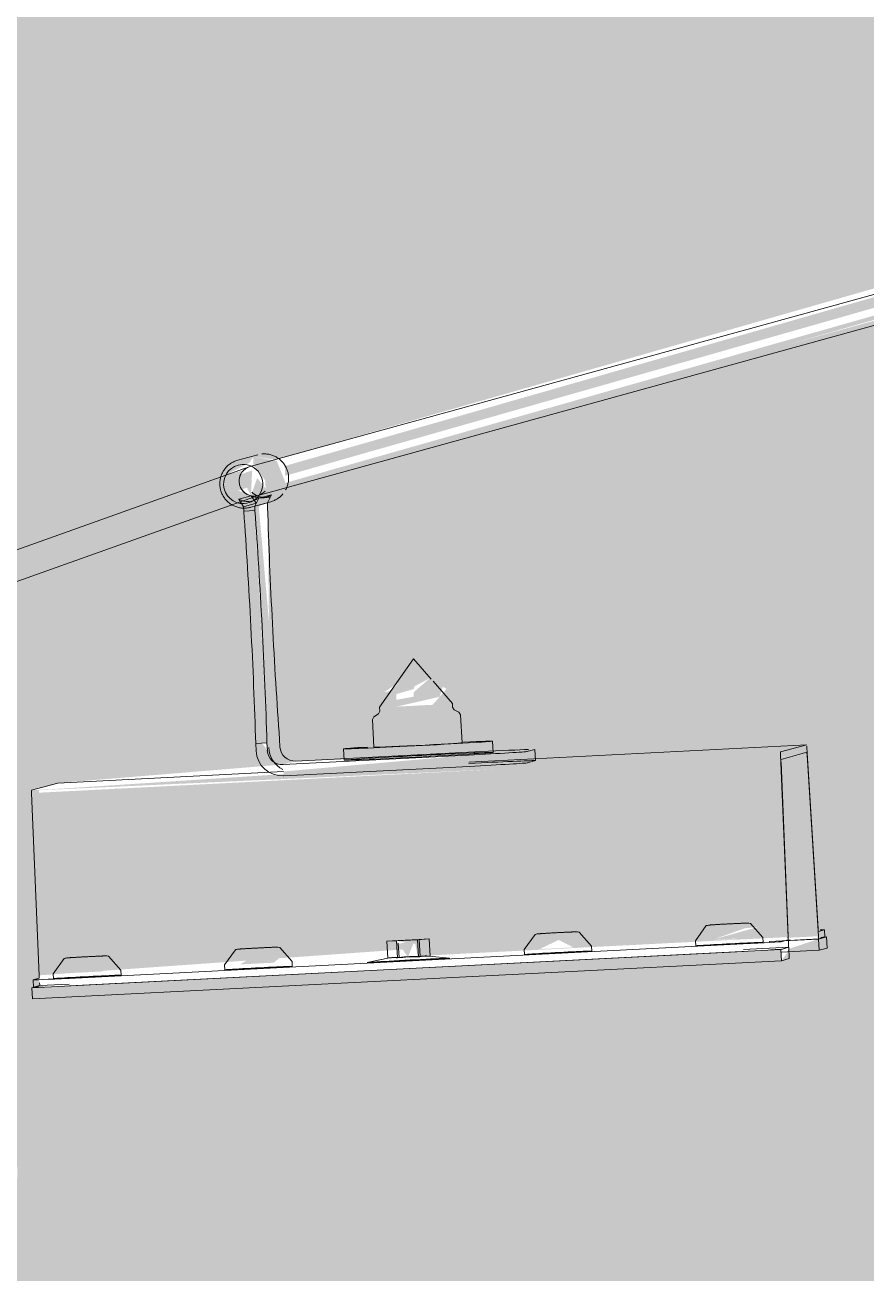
# Model space of a CAD drawing. Header units: millimetres. Extents: x -4612930 to -4329258, y -1064 to 30311.
# Drawn here: x -4405966.8 to -4405742.7, y 10298.6 to 10631.2 of the extents above; entities that cross this region are included whole.
import ezdxf

# ---------------------------------------------------------------- set-up
doc = ezdxf.new("R2010")
doc.units = ezdxf.units.MM
doc.layers.add('A-ROOF-PATT', color=132, linetype='Continuous', lineweight=5)
doc.layers.add('Q-SPCQ', color=91, linetype='Continuous', lineweight=5)

# ---------------------------------------------------------------- blocks, each defined once
blk = doc.blocks.new('Static Line_Sayfa_Metal Deck_Pan Mount - Up to 15 _ pitch - Max 2 Users-1848369-NORTH EAST')
at = {"layer": 'Q-SPCQ'}
h = blk.add_hatch(color=256, dxfattribs=at)
h.paths.add_polyline_path([(4293296.44, 10511.05), (4293532.94, 10578.53), (4293530.8, 10580.38), (4293527.11, 10579.82), (4293296.3, 10513.65), (4293296.4, 10511.83)])
h.paths.add_polyline_path([(4293538.36, 10577.89), (4293774.87, 10645.37), (4293772.73, 10647.21), (4293769.04, 10646.66), (4293538.22, 10580.77), (4293538.31, 10578.85)])
h.paths.add_polyline_path([(4293780.29, 10644.72), (4294016.79, 10712.21), (4294014.66, 10714.05), (4294010.97, 10713.5), (4293780.14, 10647.61), (4293780.25, 10645.59)])
h.paths.add_polyline_path([(4294022.22, 10711.56), (4294258.72, 10779.04), (4294256.58, 10780.89), (4294252.9, 10780.33), (4294022.07, 10714.38), (4294022.18, 10712.33)])
h.paths.add_polyline_path([(4294264.15, 10778.4), (4294500.65, 10845.88), (4294498.26, 10847.85), (4294494.83, 10847.17), (4294264.01, 10781.13), (4294264.11, 10779.07)])
h.paths.add_polyline_path([(4294506.08, 10845.23), (4294742.58, 10912.72), (4294740.23, 10914.67), (4294736.76, 10914.01), (4294505.94, 10847.88), (4294506.05, 10845.81)])
h.paths.add_polyline_path([(4294748, 10912.07), (4294984.51, 10979.55), (4294982.2, 10981.48), (4294978.68, 10980.84), (4294747.86, 10914.96), (4294747.98, 10912.55)])
h.paths.add_polyline_path([(4294989.93, 10978.91), (4295226.42, 11046.66), (4295224.17, 11048.3), (4295220.61, 11047.68), (4294989.78, 10981.79), (4294989.91, 10979.29)])
h.paths.add_polyline_path([(4295231.86, 11045.74), (4295468.35, 11113.4), (4295466.14, 11115.11), (4295462.54, 11114.52), (4295231.71, 11048.63), (4295231.85, 11046.03)])
h.paths.add_polyline_path([(4295473.79, 11112.58), (4295710.29, 11180.15), (4295708.11, 11181.93), (4295704.47, 11181.35), (4295473.64, 11115.47), (4295473.78, 11112.77)])
h.paths.add_polyline_path([(4295715.72, 11179.42), (4295952.21, 11247.06), (4295949.93, 11248.82), (4295946.4, 11248.19), (4295715.57, 11182.3), (4295715.71, 11179.51)])
h = blk.add_hatch(color=256, dxfattribs=at)
h.paths.add_polyline_path([(4293296.6, 10507.85), (4293533.1, 10575.41), (4293531.32, 10575.94), (4293296.53, 10509.17), (4293296.59, 10508.03)])
h.paths.add_polyline_path([(4293538.53, 10574.68), (4293775.03, 10642.25), (4293774.24, 10643.05), (4293538.46, 10576.01), (4293538.53, 10574.7)])
h.paths.add_polyline_path([(4293780.46, 10641.52), (4294016.96, 10709.09), (4294015.16, 10709.61), (4293780.39, 10642.84), (4293780.46, 10641.56)])
h.paths.add_polyline_path([(4294022.39, 10708.36), (4294258.88, 10775.92), (4294258.68, 10776.89), (4294022.34, 10709.18), (4294022.38, 10708.41)])
h.paths.add_polyline_path([(4294264.31, 10775.2), (4294500.81, 10842.76), (4294500.61, 10843.72), (4294264.27, 10776.08), (4294264.31, 10775.26)])
h.paths.add_polyline_path([(4294506.24, 10842.03), (4294742.74, 10909.6), (4294741.95, 10910.4), (4294506.19, 10842.98), (4294506.24, 10842.12)])
h.paths.add_polyline_path([(4294748.17, 10908.87), (4294984.67, 10976.44), (4294983.88, 10977.23), (4294748.12, 10909.88), (4294748.16, 10908.97)])
h.paths.add_polyline_path([(4294990.1, 10975.71), (4295226.6, 11043.27), (4295225.81, 11044.07), (4294990.04, 10976.78), (4294990.09, 10975.82)])
h.paths.add_polyline_path([(4295232.03, 11042.54), (4295468.51, 11110.29), (4295467.73, 11110.91), (4295231.97, 11043.68), (4295232.02, 11042.68)])
h.paths.add_polyline_path([(4295473.95, 11109.38), (4295710.45, 11177.04), (4295708.67, 11177.47), (4295473.89, 11110.58), (4295473.95, 11109.53)])
h.paths.add_polyline_path([(4295715.88, 11176.22), (4295952.38, 11243.78), (4295950.26, 11244.22), (4295715.82, 11177.48), (4295715.87, 11176.39)])
for points in [[(4293291.3, 10505.97), (4293296.53, 10509.17), (4293294.19, 10515.01), (4293287.93, 10516.18), (4293287.93, 10514.02), (4293291.11, 10509.85), (4293291.29, 10506.3)], [(4293280.87, 10506.02), (4293286.27, 10507.91), (4293284.58, 10512.33), (4293280.6, 10511.23), (4293280.85, 10506.3)], [(4293287.3, 10505.74), (4293287.63, 10512.47), (4293284.58, 10511.48), (4293287.25, 10505.85)], [(4293288.58, 10439.72), (4293291.58, 10439.88), (4293288.32, 10501.79), (4293285.39, 10501.64), (4293288.06, 10454.18)], [(4293291.68, 10437.88), (4293295, 10439.38), (4293289.37, 10503.25), (4293288.32, 10502.96), (4293291.67, 10438.13)], [(4293320.1, 10438.71), (4293343.55, 10439.91), (4293343.17, 10447.32), (4293319.72, 10446.12), (4293320.1, 10438.79)], [(4293296.03, 10431.09), (4293345.36, 10434.77), (4293345.27, 10436.61), (4293295.97, 10432.25)], [(4293430.41, 10387.92), (4293438.52, 10388.34), (4293435.39, 10436.62), (4293428.45, 10436.27), (4293430.41, 10388.12)], [(4293409.92, 10387.25), (4293419.14, 10387.92), (4293422.4, 10390.8), (4293410.1, 10387.36)], [(4293329.15, 10382.8), (4293331, 10387.36), (4293326.69, 10386.3), (4293329.13, 10382.84)], [(4293364.28, 10384.91), (4293369.06, 10387.46), (4293366.46, 10386.3)], [(4293430.42, 10384.17), (4293438.73, 10384.6), (4293438.52, 10387.59), (4293430.42, 10384.91)], [(4293430.42, 10387.36), (4293432.14, 10387.36), (4293430.42, 10387.39)], [(4293229.11, 10371.61), (4293428.66, 10381.82), (4293428.51, 10384.81), (4293228.95, 10374.6)], [(4293238.83, 10378.5), (4293247.8, 10378.96), (4293251.3, 10382.05), (4293243.17, 10381.26)], [(4293284.46, 10380.83), (4293293.44, 10381.29), (4293296.94, 10384.38), (4293288.81, 10383.59)]]:
    blk.add_hatch(color=256, dxfattribs=at).paths.add_polyline_path(points)
h = blk.add_hatch(color=256, dxfattribs=at)
h.paths.add_polyline_path([(4293330.65, 10454.85), (4293328.14, 10457.49), (4293324.72, 10453.75)])
h.paths.add_polyline_path([(4293326.09, 10449.53), (4293337.61, 10452.16), (4293338.45, 10454.85), (4293334.98, 10457.09), (4293330.71, 10453.38), (4293330.65, 10452.18), (4293324.72, 10451.11)])
h = blk.add_hatch(color=256, dxfattribs=at)
h.paths.add_polyline_path([(4293230.85, 10377.91), (4293327.74, 10384.81), (4293326.12, 10387.11), (4293331.11, 10386.3), (4293331.73, 10383.07), (4293430.41, 10388.12), (4293428.43, 10436.7), (4293228.88, 10426.49), (4293230.85, 10377.96)])
h.paths.add_polyline_path([(4293238.83, 10378.5), (4293247.8, 10381.71), (4293250.41, 10381.26), (4293247.8, 10378.96), (4293243.17, 10378.72)])
h.paths.add_polyline_path([(4293284.46, 10380.83), (4293293.44, 10384.04), (4293296.05, 10383.59), (4293293.44, 10381.29), (4293288.81, 10381.05)])
h.paths.add_polyline_path([(4293364.28, 10384.91), (4293369.26, 10387.36), (4293373.26, 10385.37)])
h.paths.add_polyline_path([(4293409.92, 10387.25), (4293418.9, 10390.46), (4293422.4, 10390.8), (4293416.35, 10387.58), (4293412.12, 10387.36)])
for p, q in [((4295948.37, 11248.74), (4293287.07, 10513.51)), ((4293289.2, 10505.8), (4295950.5, 11241.03)), ((4293289.11, 10516.67), (4293283.79, 10515.2)), ((4293290.51, 10516.89), (4293290.25, 10516.87)), ((4293286.82, 10513.43), (4293047.88, 10428.17)), ((4293050.56, 10420.64), (4293289.51, 10505.9)), ((4293284.04, 10504.8), (4293287.39, 10505.73)), ((4293288.69, 10503.73), (4293287.39, 10505.73)), ((4293288.32, 10502.96), (4293289.4, 10505.08)), ((4293289.4, 10505.08), (4293292.76, 10506)), ((4293292.76, 10506), (4293291.68, 10503.89)), ((4293284.04, 10504.8), (4293285.33, 10502.81)), ((4293285.33, 10502.81), (4293288.69, 10503.73)), ((4293285.33, 10502.81), (4293285.39, 10501.64)), ((4293285.39, 10501.64), (4293288.38, 10501.79)), ((4293287.25, 10502.67), (4293292.57, 10504.14)), ((4293288.32, 10502.96), (4293291.68, 10503.89)), ((4293288.38, 10501.79), (4293288.32, 10502.96)), ((4293291.68, 10503.89), (4293291.74, 10502.72)), ((4293321.59, 10449.38), (4293330.64, 10462.27)), ((4293335.33, 10456.86), (4293330.64, 10462.27)), ((4293340.97, 10450.38), (4293335.82, 10456.31)), ((4293321.59, 10449.38), (4293321.64, 10448.35)), ((4293341.02, 10449.35), (4293340.97, 10450.38)), ((4293341.02, 10449.35), (4293341.47, 10448.66)), ((4293342.72, 10448.02), (4293341.47, 10448.66)), ((4293319.71, 10446.11), (4293320.08, 10446.85)), ((4293319.71, 10446.11), (4293320.09, 10438.7)), ((4293321.27, 10447.62), (4293320.08, 10446.85)), ((4293321.64, 10448.35), (4293321.27, 10447.62)), ((4293343.18, 10447.32), (4293342.72, 10448.02)), ((4293343.56, 10439.91), (4293343.18, 10447.32)), ((4293291.58, 10439.88), (4293288.58, 10439.72)), ((4293288.58, 10439.72), (4293288.69, 10437.72)), ((4293291.68, 10437.88), (4293291.58, 10439.88)), ((4293294.93, 10440.8), (4293295.03, 10438.8)), ((4293435.39, 10439.38), (4293345.36, 10434.77)), ((4293351.83, 10437.33), (4293351.67, 10440.33)), ((4293435.39, 10439.38), (4293428.44, 10437.46)), ((4293438.49, 10390.35), (4293435.47, 10438.64)), ((4293345.27, 10436.61), (4293295.88, 10434.09)), ((4293299.23, 10435.01), (4293348.62, 10437.54)), ((4293311.97, 10438.28), (4293312.13, 10435.29)), ((4293360.86, 10437.55), (4293362.96, 10438.13)), ((4293363.13, 10435.14), (4293362.97, 10438.14)), ((4293428.43, 10436.7), (4293430.41, 10388.12)), ((4293428.6, 10435.48), (4293435.42, 10437.36)), ((4293435.5, 10436.63), (4293438.52, 10388.34)), ((4293295.97, 10432.25), (4293235.83, 10429.17)), ((4293296.03, 10431.09), (4293345.42, 10433.62)), ((4293348.78, 10434.54), (4293345.38, 10434.37)), ((4293361.02, 10434.56), (4293363.11, 10435.14)), ((4293430.58, 10386.14), (4293428.6, 10434.72)), ((4293228.88, 10427.25), (4293235.83, 10429.17)), ((4293230.85, 10377.91), (4293228.88, 10426.49)), ((4293440.15, 10390.05), (4293438.57, 10389.62)), ((4293440.26, 10388.06), (4293440.15, 10390.06)), ((4293238.83, 10377.11), (4293418.43, 10386.3)), ((4293326.52, 10387.22), (4293323.54, 10387.02)), ((4293323.54, 10387.02), (4293326.12, 10387.11)), ((4293323.77, 10382.48), (4293323.54, 10387.02)), ((4293326.12, 10387.11), (4293331.73, 10387.4)), ((4293326.12, 10387.11), (4293326.35, 10382.55)), ((4293332.13, 10387.51), (4293326.52, 10387.22)), ((4293326.56, 10386.48), (4293326.76, 10382.67)), ((4293331.73, 10387.4), (4293334.83, 10387.6)), ((4293331.73, 10387.4), (4293331.96, 10382.82)), ((4293334.83, 10387.6), (4293332.13, 10387.51)), ((4293332.13, 10387.51), (4293332.37, 10382.93)), ((4293334.83, 10387.6), (4293335.07, 10382.99)), ((4293378.16, 10384.38), (4293378.09, 10385.7)), ((4293405.75, 10387.1), (4293405.82, 10385.79)), ((4293430.61, 10385.39), (4293418.51, 10384.77)), ((4293423.79, 10386.72), (4293423.73, 10388.03)), ((4293438.57, 10387.59), (4293425.42, 10386.92)), ((4293425.61, 10386.94), (4293438.6, 10387.6)), ((4293430.61, 10385.39), (4293428.51, 10384.81)), ((4293430.41, 10387.36), (4293428.83, 10386.92)), ((4293428.93, 10384.93), (4293430.57, 10385.38)), ((4293430.76, 10382.39), (4293430.61, 10385.39)), ((4293440.67, 10388.17), (4293438.57, 10387.59)), ((4293438.57, 10387.59), (4293438.73, 10384.6)), ((4293438.6, 10387.6), (4293440.25, 10388.05)), ((4293440.82, 10385.17), (4293440.67, 10388.17)), ((4293228.95, 10374.6), (4293428.51, 10384.81)), ((4293238.93, 10375.11), (4293418.53, 10384.3)), ((4293323.82, 10382.49), (4293318.29, 10381.32)), ((4293332.41, 10382.09), (4293326.8, 10381.8)), ((4293332.01, 10381.97), (4293335.11, 10382.18)), ((4293335.11, 10382.18), (4293332.41, 10382.09)), ((4293340.22, 10382.45), (4293334.77, 10383.03)), ((4293360.11, 10384.77), (4293360.18, 10383.46)), ((4293428.51, 10384.81), (4293428.66, 10381.82)), ((4293428.55, 10384.07), (4293438.73, 10384.6)), ((4293428.66, 10381.82), (4293430.76, 10382.39)), ((4293438.73, 10384.6), (4293440.82, 10385.17)), ((4293229.11, 10371.61), (4293428.66, 10381.82)), ((4293252.69, 10377.97), (4293252.63, 10379.28)), ((4293280.29, 10380.69), (4293280.36, 10379.37)), ((4293298.33, 10380.3), (4293298.26, 10381.61)), ((4293326.8, 10381.8), (4293323.82, 10381.6)), ((4293323.82, 10381.6), (4293326.4, 10381.69)), ((4293326.4, 10381.69), (4293332.01, 10381.97)), ((4293229.26, 10376.71), (4293229.36, 10374.72)), ((4293229.27, 10376.72), (4293230.85, 10377.15)), ((4293238.9, 10375.58), (4293231.05, 10375.18)), ((4293234.65, 10378.35), (4293234.72, 10377.04)), ((4293228.95, 10374.6), (4293231.05, 10375.18)), ((4293229.11, 10371.61), (4293228.95, 10374.6)), ((4293231.01, 10375.17), (4293229.37, 10374.72))]:
    blk.add_line(p, q, dxfattribs=at)
at = {"layer": 'Q-SPCQ', "flags": 128}
for points in [[(4293283.79, 10515.2), (4293283.54, 10515.12), (4293283.29, 10515.04), (4293283.05, 10514.94), (4293282.81, 10514.84), (4293282.58, 10514.73), (4293282.35, 10514.61), (4293282.12, 10514.47), (4293281.9, 10514.33), (4293281.69, 10514.18), (4293281.48, 10514.03), (4293281.28, 10513.86), (4293281.09, 10513.69), (4293280.9, 10513.51), (4293280.72, 10513.32), (4293280.55, 10513.12), (4293280.39, 10512.92), (4293280.23, 10512.71), (4293280.08, 10512.5), (4293279.95, 10512.28), (4293279.82, 10512.05), (4293279.7, 10511.82), (4293279.58, 10511.59), (4293279.48, 10511.35), (4293279.39, 10511.1), (4293279.31, 10510.86), (4293279.24, 10510.61), (4293279.18, 10510.35), (4293279.12, 10510.1), (4293279.08, 10509.84), (4293279.05, 10509.59), (4293279.03, 10509.33), (4293279.02, 10509.07), (4293279.02, 10508.81), (4293279.03, 10508.55), (4293279.05, 10508.29), (4293279.08, 10508.03), (4293279.12, 10507.77), (4293279.17, 10507.52), (4293279.23, 10507.27), (4293279.31, 10507.02), (4293279.39, 10506.77), (4293279.48, 10506.53), (4293279.58, 10506.29), (4293279.69, 10506.05), (4293279.81, 10505.82), (4293279.94, 10505.6), (4293280.07, 10505.38), (4293280.22, 10505.16), (4293280.38, 10504.96), (4293280.54, 10504.75), (4293280.71, 10504.56), (4293280.89, 10504.37), (4293281.07, 10504.19), (4293281.27, 10504.01), (4293281.47, 10503.85), (4293281.67, 10503.69), (4293281.89, 10503.54), (4293282.11, 10503.4), (4293282.33, 10503.27), (4293282.56, 10503.14), (4293282.79, 10503.03), (4293283.03, 10502.93), (4293283.27, 10502.83), (4293283.52, 10502.75), (4293283.77, 10502.67), (4293284.02, 10502.61), (4293284.27, 10502.55), (4293284.53, 10502.51), (4293284.79, 10502.47), (4293285.05, 10502.45), (4293285.31, 10502.44), (4293285.57, 10502.43), (4293285.83, 10502.44), (4293285.85, 10502.44)], [(4293296.54, 10507.28), (4293296.66, 10507.51), (4293296.77, 10507.75), (4293296.88, 10507.99), (4293296.97, 10508.23), (4293297.05, 10508.48), (4293297.12, 10508.73), (4293297.18, 10508.98), (4293297.23, 10509.23), (4293297.28, 10509.49), (4293297.31, 10509.75), (4293297.33, 10510.01), (4293297.34, 10510.27), (4293297.34, 10510.53), (4293297.33, 10510.79), (4293297.31, 10511.04), (4293297.28, 10511.3), (4293297.24, 10511.56), (4293297.19, 10511.81), (4293297.12, 10512.07), (4293297.05, 10512.31), (4293296.97, 10512.56), (4293296.88, 10512.8), (4293296.78, 10513.04), (4293296.67, 10513.28), (4293296.55, 10513.51), (4293296.42, 10513.73), (4293296.28, 10513.95), (4293296.14, 10514.17), (4293295.98, 10514.38), (4293295.82, 10514.58), (4293295.65, 10514.78), (4293295.47, 10514.96), (4293295.28, 10515.15), (4293295.09, 10515.32), (4293294.89, 10515.49), (4293294.68, 10515.64), (4293294.47, 10515.79), (4293294.25, 10515.93), (4293294.03, 10516.07), (4293293.8, 10516.19), (4293293.57, 10516.3), (4293293.33, 10516.41), (4293293.09, 10516.5), (4293292.84, 10516.59), (4293292.59, 10516.66), (4293292.34, 10516.73), (4293292.08, 10516.78), (4293291.83, 10516.83), (4293291.57, 10516.86), (4293291.31, 10516.88), (4293291.05, 10516.9), (4293290.79, 10516.9), (4293290.53, 10516.89), (4293290.51, 10516.89)], [(4293292.57, 10504.14), (4293292.82, 10504.21), (4293293.06, 10504.29), (4293293.31, 10504.39), (4293293.55, 10504.49), (4293293.78, 10504.61), (4293294.01, 10504.73), (4293294.24, 10504.86), (4293294.45, 10505), (4293294.67, 10505.15), (4293294.88, 10505.31), (4293295.08, 10505.47), (4293295.27, 10505.65), (4293295.46, 10505.83), (4293295.64, 10506.02), (4293295.81, 10506.21)], [(4293285.85, 10502.44), (4293286.11, 10502.46), (4293286.37, 10502.49), (4293286.63, 10502.53), (4293286.88, 10502.58), (4293287.14, 10502.64), (4293287.25, 10502.67)], [(4293360.11, 10384.77), (4293363, 10388.83), (4293363.05, 10388.84)], [(4293378.09, 10385.7), (4293374.8, 10389.44), (4293374.33, 10389.49), (4293374.16, 10389.5), (4293374.05, 10389.5), (4293373.97, 10389.5), (4293373.89, 10389.5), (4293373.82, 10389.5), (4293373.74, 10389.5), (4293373.66, 10389.5), (4293373.57, 10389.49), (4293373.48, 10389.49), (4293373.39, 10389.49), (4293373.29, 10389.49), (4293373.18, 10389.48), (4293373.06, 10389.48), (4293372.94, 10389.47), (4293372.82, 10389.47), (4293372.68, 10389.46), (4293372.55, 10389.46), (4293372.4, 10389.45), (4293372.25, 10389.44), (4293372.1, 10389.44), (4293371.94, 10389.43), (4293371.78, 10389.42), (4293371.61, 10389.42), (4293371.44, 10389.41), (4293371.26, 10389.4), (4293371.08, 10389.39), (4293370.9, 10389.38), (4293370.71, 10389.37), (4293370.52, 10389.36), (4293370.33, 10389.36), (4293370.14, 10389.35), (4293369.94, 10389.34), (4293369.75, 10389.33), (4293369.55, 10389.32), (4293369.35, 10389.31), (4293369.15, 10389.3), (4293368.95, 10389.29), (4293368.74, 10389.28), (4293368.54, 10389.26), (4293368.34, 10389.25), (4293368.14, 10389.24), (4293367.95, 10389.23), (4293367.75, 10389.22), (4293367.55, 10389.21), (4293367.36, 10389.2), (4293367.17, 10389.19), (4293366.98, 10389.18), (4293366.8, 10389.17), (4293366.62, 10389.16), (4293366.44, 10389.15), (4293366.27, 10389.14), (4293366.1, 10389.13), (4293365.93, 10389.12), (4293365.77, 10389.11), (4293365.61, 10389.1), (4293365.46, 10389.09), (4293365.32, 10389.08), (4293365.17, 10389.08), (4293365.04, 10389.07), (4293364.91, 10389.06), (4293364.79, 10389.05), (4293364.67, 10389.04), (4293364.56, 10389.04), (4293364.45, 10389.03), (4293364.35, 10389.02), (4293364.26, 10389.02), (4293364.17, 10389.01), (4293364.09, 10389), (4293364.01, 10389), (4293363.94, 10388.99), (4293363.86, 10388.98), (4293363.78, 10388.98), (4293363.69, 10388.97), (4293363.57, 10388.95), (4293363.32, 10388.91), (4293363.05, 10388.84)], [(4293405.75, 10387.1), (4293408.64, 10391.16), (4293408.69, 10391.18)], [(4293423.73, 10388.03), (4293420.44, 10391.77), (4293419.97, 10391.83), (4293419.79, 10391.84), (4293419.69, 10391.84), (4293419.6, 10391.84), (4293419.53, 10391.84), (4293419.45, 10391.83), (4293419.38, 10391.83), (4293419.3, 10391.83), (4293419.21, 10391.83), (4293419.12, 10391.83), (4293419.03, 10391.82), (4293418.92, 10391.82), (4293418.82, 10391.82), (4293418.7, 10391.81), (4293418.58, 10391.81), (4293418.45, 10391.8), (4293418.32, 10391.8), (4293418.18, 10391.79), (4293418.04, 10391.78), (4293417.89, 10391.78), (4293417.74, 10391.77), (4293417.58, 10391.76), (4293417.42, 10391.76), (4293417.25, 10391.75), (4293417.08, 10391.74), (4293416.9, 10391.73), (4293416.72, 10391.73), (4293416.54, 10391.72), (4293416.35, 10391.71), (4293416.16, 10391.7), (4293415.97, 10391.69), (4293415.78, 10391.68), (4293415.58, 10391.67), (4293415.38, 10391.66), (4293415.19, 10391.65), (4293414.99, 10391.64), (4293414.78, 10391.63), (4293414.58, 10391.62), (4293414.38, 10391.61), (4293414.18, 10391.6), (4293413.98, 10391.59), (4293413.78, 10391.58), (4293413.58, 10391.57), (4293413.39, 10391.56), (4293413.19, 10391.55), (4293413, 10391.54), (4293412.81, 10391.53), (4293412.62, 10391.52), (4293412.44, 10391.51), (4293412.26, 10391.5), (4293412.08, 10391.48), (4293411.9, 10391.47), (4293411.73, 10391.47), (4293411.57, 10391.46), (4293411.41, 10391.45), (4293411.25, 10391.44), (4293411.1, 10391.43), (4293410.95, 10391.42), (4293410.81, 10391.41), (4293410.68, 10391.4), (4293410.55, 10391.39), (4293410.42, 10391.39), (4293410.31, 10391.38), (4293410.2, 10391.37), (4293410.09, 10391.36), (4293409.99, 10391.36), (4293409.9, 10391.35), (4293409.81, 10391.34), (4293409.73, 10391.34), (4293409.65, 10391.33), (4293409.57, 10391.32), (4293409.5, 10391.32), (4293409.42, 10391.31), (4293409.33, 10391.3), (4293409.2, 10391.28), (4293408.95, 10391.24), (4293408.69, 10391.18)], [(4293298.26, 10381.61), (4293294.97, 10385.35), (4293294.51, 10385.41), (4293294.33, 10385.42), (4293294.23, 10385.42), (4293294.14, 10385.42), (4293294.07, 10385.42), (4293293.99, 10385.42), (4293293.92, 10385.42), (4293293.84, 10385.41), (4293293.75, 10385.41), (4293293.66, 10385.41), (4293293.56, 10385.41), (4293293.46, 10385.4), (4293293.35, 10385.4), (4293293.24, 10385.39), (4293293.12, 10385.39), (4293292.99, 10385.38), (4293292.86, 10385.38), (4293292.72, 10385.37), (4293292.58, 10385.37), (4293292.43, 10385.36), (4293292.28, 10385.35), (4293292.12, 10385.35), (4293291.95, 10385.34), (4293291.79, 10385.33), (4293291.61, 10385.32), (4293291.44, 10385.32), (4293291.26, 10385.31), (4293291.08, 10385.3), (4293290.89, 10385.29), (4293290.7, 10385.28), (4293290.51, 10385.27), (4293290.31, 10385.26), (4293290.12, 10385.25), (4293289.92, 10385.24), (4293289.72, 10385.23), (4293289.52, 10385.22), (4293289.32, 10385.21), (4293289.12, 10385.2), (4293288.92, 10385.19), (4293288.72, 10385.18), (4293288.52, 10385.17), (4293288.32, 10385.16), (4293288.12, 10385.15), (4293287.93, 10385.14), (4293287.73, 10385.13), (4293287.54, 10385.12), (4293287.35, 10385.11), (4293287.16, 10385.1), (4293286.98, 10385.09), (4293286.79, 10385.08), (4293286.62, 10385.07), (4293286.44, 10385.06), (4293286.27, 10385.05), (4293286.11, 10385.04), (4293285.95, 10385.03), (4293285.79, 10385.02), (4293285.64, 10385.01), (4293285.49, 10385), (4293285.35, 10384.99), (4293285.22, 10384.98), (4293285.09, 10384.98), (4293284.96, 10384.97), (4293284.85, 10384.96), (4293284.73, 10384.95), (4293284.63, 10384.95), (4293284.53, 10384.94), (4293284.44, 10384.93), (4293284.35, 10384.93), (4293284.27, 10384.92), (4293284.19, 10384.91), (4293284.11, 10384.91), (4293284.04, 10384.9), (4293283.96, 10384.89), (4293283.87, 10384.88), (4293283.74, 10384.87), (4293283.49, 10384.82), (4293283.23, 10384.76)], [(4293234.65, 10378.35), (4293237.54, 10382.41), (4293237.59, 10382.42)], [(4293252.63, 10379.28), (4293249.34, 10383.02), (4293248.87, 10383.08), (4293248.69, 10383.08), (4293248.59, 10383.08), (4293248.5, 10383.08), (4293248.43, 10383.08), (4293248.35, 10383.08), (4293248.28, 10383.08), (4293248.2, 10383.08), (4293248.11, 10383.08), (4293248.02, 10383.07), (4293247.93, 10383.07), (4293247.82, 10383.07), (4293247.72, 10383.06), (4293247.6, 10383.06), (4293247.48, 10383.05), (4293247.35, 10383.05), (4293247.22, 10383.04), (4293247.08, 10383.04), (4293246.94, 10383.03), (4293246.79, 10383.03), (4293246.64, 10383.02), (4293246.48, 10383.01), (4293246.32, 10383.01), (4293246.15, 10383), (4293245.98, 10382.99), (4293245.8, 10382.98), (4293245.62, 10382.97), (4293245.44, 10382.96), (4293245.25, 10382.96), (4293245.06, 10382.95), (4293244.87, 10382.94), (4293244.68, 10382.93), (4293244.48, 10382.92), (4293244.28, 10382.91), (4293244.08, 10382.9), (4293243.88, 10382.89), (4293243.68, 10382.88), (4293243.48, 10382.87), (4293243.28, 10382.86), (4293243.08, 10382.85), (4293242.88, 10382.84), (4293242.68, 10382.83), (4293242.48, 10382.82), (4293242.29, 10382.81), (4293242.09, 10382.79), (4293241.9, 10382.78), (4293241.71, 10382.77), (4293241.52, 10382.76), (4293241.34, 10382.75), (4293241.16, 10382.74), (4293240.98, 10382.73), (4293240.8, 10382.72), (4293240.63, 10382.71), (4293240.47, 10382.7), (4293240.31, 10382.69), (4293240.15, 10382.68), (4293240, 10382.68), (4293239.85, 10382.67), (4293239.71, 10382.66), (4293239.58, 10382.65), (4293239.45, 10382.64), (4293239.32, 10382.63), (4293239.21, 10382.63), (4293239.1, 10382.62), (4293238.99, 10382.61), (4293238.89, 10382.6), (4293238.8, 10382.6), (4293238.71, 10382.59), (4293238.63, 10382.59), (4293238.55, 10382.58), (4293238.47, 10382.57), (4293238.4, 10382.57), (4293238.32, 10382.56), (4293238.23, 10382.55), (4293238.1, 10382.53), (4293237.85, 10382.49), (4293237.59, 10382.42)], [(4293280.29, 10380.69), (4293283.18, 10384.74), (4293283.23, 10384.76)]]:
    blk.add_lwpolyline(points, dxfattribs=at)
at = {"layer": 'Q-SPCQ'}
for centre, major_axis, ratio, start_param, end_param in [((4293285.24, 10508.86), (-1.39, 5.03), 0.999054, 6.064948, 9.20654), ((4293288.14, 10509.66), (-1.07, 3.86), 0.999054, 0, 1.352559), ((4293285.24, 10508.86), (-1.39, 5.03), 0.999054, 2.923355, 6.064948), ((4293288.16, 10509.67), (-1.07, 3.86), 0.999054, 0.073126, 0.305361), ((4293288.16, 10509.67), (-1.07, 3.86), 0.999054, 0.82896, 1.352559), ((4293288.14, 10509.66), (-1.07, 3.86), 0.999054, 1.352559, 3.708753), ((4293288.16, 10509.67), (-1.07, 3.86), 0.999054, 1.352559, 2.399756), ((4293286.48, 10509.54), (-1.42, 5.14), 0.999054, 2.395188, 3.451522), ((4293289.84, 10510.47), (-1.42, 5.14), 0.999054, 2.395188, 3.451522), ((4293291.11, 10510.48), (-1.39, 5.03), 0.999054, 2.112396, 2.923355), ((4293288.16, 10509.67), (-1.07, 3.86), 0.999054, 2.923355, 3.446954), ((4293291.11, 10510.48), (-1.39, 5.03), 0.999054, 2.923355, 3.141593), ((4293287.35, 10470.11), (-3.58, 69.91), 0.042464, 4.263032, 5.180598), ((4293295.97, 10472.49), (-3.58, 69.91), 0.042464, 1.121439, 2.039005), ((4293284.36, 10469.95), (-3.58, 69.91), 0.042464, 4.263032, 5.180598), ((4293299.03, 10439.01), (-1.86, 6.75), 0.999054, 1.352559, 2.399756), ((4293299.03, 10439.01), (-1.07, 3.86), 0.999054, 1.352559, 2.923355), ((4293331.82, 10439.31), (19.85, 1.02), 0.009417, 3.099114, 6.240706), ((4293331.82, 10439.31), (19.85, 1.02), 0.009417, 2.313715, 3.099114), ((4293331.82, 10439.31), (11.73, 0.6), 0.009417, 3.099114, 6.240706), ((4293331.82, 10439.31), (19.85, 1.02), 0.009417, 6.240706, 7.195383), ((4293435.44, 10438.38), (-0.051, 0.999), 0.042464, 4.973974, 5.41352), ((4293295.67, 10438.08), (-1.86, 6.75), 0.999054, 1.352559, 2.923355), ((4293295.67, 10438.08), (-1.07, 3.86), 0.999054, 1.352559, 2.923355), ((4293331.98, 10436.31), (19.85, 1.02), 0.009417, 3.099114, 6.240706), ((4293331.98, 10436.31), (19.85, 1.02), 0.009417, 6.240706, 9.382299), ((4293345.9, 10436.79), (14.98, 0.77), 0.009417, 4.66991, 6.240706), ((4293347.99, 10437.37), (14.98, 0.77), 0.009417, 0.48112, 1.528317), ((4293428.49, 10436.46), (-0.051, 0.999), 0.042464, 0.009426, 1.328063), ((4293428.66, 10434.48), (-0.051, 0.999), 0.042464, 0.009426, 0.229199), ((4293435.48, 10436.37), (-0.051, 0.999), 0.042464, 4.973974, 6.283185), ((4293346.05, 10433.79), (14.98, 0.77), 0.009417, 4.66991, 6.240706), ((4293348.15, 10434.37), (14.98, 0.77), 0.009417, 6.240706, 7.811503), ((4293228.93, 10426.25), (-0.051, 0.999), 0.042464, 0.229199, 1.328063), ((4293438.51, 10390.61), (-0.051, 0.999), 0.042464, 2.931246, 3.141593), ((4293430.17, 10389.54), (9.99, 0.51), 0.009417, 6.240706, 6.764305), ((4293414.81, 10386.25), (8.99, 0.46), 0.009417, 3.099114, 6.240706), ((4293414.81, 10386.25), (8.99, 0.46), 0.009417, 6.240706, 9.382299), ((4293418.85, 10386.41), (9.99, 0.51), 0.009417, 4.66991, 6.240706), ((4293430.35, 10388.36), (-0.051, 0.999), 0.042464, 3.370791, 4.469655), ((4293430.52, 10386.38), (-0.051, 0.999), 0.042464, 3.151019, 4.469655), ((4293438.55, 10388.6), (-0.051, 0.999), 0.042464, 1.832382, 2.931246), ((4293430.27, 10387.54), (9.99, 0.51), 0.009417, 6.240706, 6.764305), ((4293329.26, 10381.88), (10.99, 0.57), 0.009417, 3.099114, 6.240706), ((4293329.26, 10381.88), (10.99, 0.57), 0.009417, 6.240706, 9.382299), ((4293369.17, 10383.92), (8.99, 0.46), 0.009417, 3.099114, 6.240706), ((4293369.17, 10383.92), (8.99, 0.46), 0.009417, 6.240706, 9.382299), ((4293418.95, 10384.42), (9.99, 0.51), 0.009417, 5.455308, 6.240706), ((4293289.34, 10379.84), (8.99, 0.46), 0.009417, 3.099114, 6.240706), ((4293289.34, 10379.84), (8.99, 0.46), 0.009417, 6.240706, 9.382299), ((4293239.24, 10377.23), (9.99, 0.51), 0.009417, 3.099114, 4.66991), ((4293230.8, 10378.15), (-0.051, 0.999), 0.042464, 3.370791, 4.469655), ((4293230.96, 10376.17), (-0.051, 0.999), 0.042464, 3.151019, 4.469655), ((4293243.71, 10377.5), (8.99, 0.46), 0.009417, 3.099114, 6.240706), ((4293243.71, 10377.5), (8.99, 0.46), 0.009417, 6.240706, 9.382299), ((4293239.35, 10375.23), (9.99, 0.51), 0.009417, 3.099114, 3.884512)]:
    blk.add_ellipse(centre, major_axis=major_axis, ratio=ratio, start_param=start_param, end_param=end_param, dxfattribs=at)
for points in [[(4293323.77, 10382.48), (4293324.26, 10382.59), (4293325.26, 10382.73), (4293326.26, 10382.71), (4293326.76, 10382.67)], [(4293326.35, 10382.55), (4293325.92, 10382.62), (4293325.05, 10382.68), (4293324.2, 10382.57), (4293323.77, 10382.48)], [(4293331.96, 10382.82), (4293331.03, 10382.85), (4293329.15, 10382.84), (4293327.29, 10382.68), (4293326.35, 10382.55)], [(4293326.76, 10382.67), (4293327.69, 10382.79), (4293329.56, 10382.96), (4293331.43, 10382.96), (4293332.37, 10382.93)], [(4293335.07, 10382.99), (4293334.55, 10383.04), (4293333.51, 10383.06), (4293332.48, 10382.92), (4293331.96, 10382.82)], [(4293332.37, 10382.93), (4293332.82, 10383.02), (4293333.71, 10383.11), (4293334.61, 10383.06), (4293335.07, 10382.99)]]:
    blk.add_open_spline(points, degree=3, dxfattribs=at)

msp = doc.modelspace()

# ---------------------------------------------------------------- hatches: boundary and pattern name
at = {"layer": 'A-ROOF-PATT'}
h = msp.add_hatch(dxfattribs=at)
h.set_pattern_fill('FP_164', color=256, style=0, pattern_type=2)
h.set_pattern_definition([(3.05, (-8687274.0906, -226018.123), (-59.9198678984, -0.0001809275), [])])
h.paths.add_polyline_path([(-4420938.25, 9462.05), (-4394296, 10866.67), (-4390148.46, 11181.06), (-4386730.62, 11362.94), (-4386730.62, 11371.18), (-4392008.36, 11099.1), (-4393113.72, 11191.54), (-4393570.2, 11217.27), (-4393684.5, 11211.19), (-4393684.5, 11207.58), (-4393786.07, 11202.19), (-4393870.97, 11203.47), (-4393870.97, 11253.77), (-4393952.64, 11239.31), (-4393960.46, 11233.29), (-4393979.62, 11227.35), (-4393998.26, 11226.59), (-4394085.29, 11228.29), (-4394098.16, 11233.94), (-4394108.03, 11241.77), (-4394116.67, 11254.33), (-4394123.04, 11267.69), (-4394283.38, 11239.31), (-4394291.2, 11233.29), (-4394310.36, 11227.35), (-4394329, 11226.59), (-4394416.03, 11228.29), (-4394428.9, 11233.94), (-4394438.77, 11241.77), (-4394446.28, 11251.59), (-4394452.29, 11271.56), (-4394451.86, 11284.9), (-4394451.25, 11289.53), (-4394446.28, 11301.59), (-4394438.36, 11311.94), (-4394428.04, 11319.89), (-4394416.03, 11324.88), (-4394403.14, 11326.59), (-4394351.53, 11328.79), (-4394164.16, 11361.95), (-4394164.16, 11503.7), (-4398948.33, 11502.07), (-4402998.58, 11286.53), (-4402993.82, 11243.19), (-4403004.32, 11242.7), (-4403006.86, 11286.09), (-4405609.42, 11149.87), (-4405639.06, 11148.69), (-4405869.21, 11136.07), (-4420828.6, 9474.23)])
h.paths.add_polyline_path([(-4406258.15, 10300.91), (-4406258.3, 10306.94), (-4406235.16, 10313.3), (-4406213.4, 10316.43), (-4406197.79, 10360.66), (-4406176.89, 10366.43), (-4406032.47, 10373.82), (-4406011.71, 10324.73), (-4405968.9, 10326.92), (-4405968.9, 10323.88), (-4405974.15, 10321.44), (-4405974.04, 10319.42), (-4405991.85, 10316.74), (-4405991.73, 10314.53), (-4406036.64, 10312.24), (-4406038.1, 10318.34), (-4406057.56, 10364.32), (-4406176.6, 10357.15), (-4406192.51, 10311.97), (-4406195.6, 10309.09), (-4406197.79, 10307.98), (-4406213.36, 10305.41), (-4406213.4, 10303.19), (-4406215.65, 10303.08)])
h.paths.add_polyline_path([(-4406141.19, 10369.96), (-4406127.5, 10374.31), (-4406127.92, 10382.53), (-4406107.01, 10383.11), (-4406106.46, 10372.59), (-4406127.92, 10370.78)])
h.paths.add_polyline_path([(-4405964.83, 10371.61), (-4405962.88, 10375.18), (-4405963.07, 10377.44), (-4405963.11, 10427.25), (-4405758.43, 10436.63), (-4405755.41, 10384.58), (-4405763.51, 10384.17), (-4405765.27, 10381.82), (-4405906.26, 10374.6)])
h.paths.add_polyline_path([(-4406144.95, 10392.78), (-4406149.93, 10392.53), (-4406148.34, 10439.9), (-4406143.35, 10440.15), (-4406143.35, 10413.73), (-4406143.95, 10405.88)])
h.paths.add_polyline_path([(-4406144.33, 10372.8), (-4406143.35, 10407.95), (-4406141.21, 10406.06), (-4406140.65, 10373.82), (-4406141.19, 10373.67)])
h.paths.add_polyline_path([(-4406128.33, 10384.68), (-4406123.03, 10390.47), (-4406113.38, 10392.1), (-4406109.09, 10390.85), (-4406109.09, 10386.22), (-4406125.54, 10384.81)])
h.paths.add_polyline_path([(-4405965.05, 10427.25), (-4405957.99, 10429.18), (-4405897.9, 10434.13), (-4405894.7, 10435.01), (-4405848.66, 10436.61), (-4405848.51, 10434.78), (-4405958.11, 10427.61)])
h.paths.add_polyline_path([(-4405902.25, 10437.88), (-4405903.65, 10439.81), (-4405905.35, 10439.72), (-4405905.55, 10501.79), (-4405903.62, 10503.51), (-4405902.25, 10503.89), (-4405901.33, 10438.13)])
h.paths.add_polyline_path([(-4405523.58, 10504.3), (-4405656.03, 10499.09), (-4405655.97, 10500.97), (-4405652.77, 10501.85), (-4405606.74, 10503.45), (-4405606.58, 10501.61), (-4405523.57, 10504.3)])
h.paths.add_polyline_path([(-4405722.9, 10438.44), (-4405720.96, 10442.02), (-4405721.14, 10444.28), (-4405721.19, 10494.09), (-4405516.5, 10503.46), (-4405513.48, 10451.42), (-4405521.58, 10451.01), (-4405523.34, 10448.65), (-4405664.33, 10441.44)])
h.paths.add_polyline_path([(-4405873.83, 10438.71), (-4405874.21, 10446.12), (-4405850.75, 10447.04), (-4405850.38, 10439.91), (-4405871.13, 10438.78)])
h.paths.add_polyline_path([(-4405871.18, 10453.38), (-4405865.41, 10457.09), (-4405863.28, 10454.85), (-4405871.13, 10453.39)])
h.paths.add_polyline_path([(-4405867.84, 10449.53), (-4405867.84, 10452.87), (-4405863.25, 10454.24), (-4405862.98, 10455), (-4405858.95, 10457.09), (-4405854.53, 10454.24), (-4405858.17, 10450.03), (-4405863.28, 10449.76)])
h.paths.add_polyline_path([(-4405660.32, 10504.71), (-4405660.98, 10506.68), (-4405663.5, 10508.82), (-4405663.62, 10568.63), (-4405662.62, 10570.09), (-4405660.32, 10570.72), (-4405659.4, 10504.97)])
h.paths.add_polyline_path([(-4405281.65, 10571.13), (-4405285.87, 10570.92), (-4405414.1, 10565.92), (-4405414.04, 10567.8), (-4405408.92, 10568.78), (-4405364.81, 10570.29), (-4405364.65, 10568.45), (-4405281.64, 10571.13)])
h.paths.add_polyline_path([(-4405480.97, 10505.28), (-4405479.03, 10508.86), (-4405479.22, 10511.11), (-4405479.26, 10560.93), (-4405274.57, 10570.3), (-4405271.55, 10518.26), (-4405469.87, 10505.85)])
h.paths.add_polyline_path([(-4405631.9, 10505.54), (-4405632.29, 10512.95), (-4405608.72, 10511.83), (-4405608.46, 10506.74), (-4405629.2, 10505.61)])
h.paths.add_polyline_path([(-4405906.63, 10505.74), (-4405909.6, 10506.97), (-4405913.15, 10507.64), (-4405913.33, 10511.23), (-4405907.03, 10514.54), (-4405906, 10516.18), (-4405900.56, 10515.42), (-4405897.64, 10516.05), (-4405666.61, 10582.16), (-4405663.68, 10583.13), (-4405658.63, 10582.26), (-4405655.72, 10582.89), (-4405424.68, 10648.99), (-4405421.75, 10649.96), (-4405416.7, 10649.1), (-4405413.79, 10649.73), (-4405182.76, 10715.83), (-4405179.82, 10716.8), (-4405174.77, 10715.93), (-4405171.86, 10716.56), (-4404938.12, 10781.28), (-4404941.03, 10782.77), (-4404932.84, 10782.77), (-4404929.6, 10783.49), (-4404696.19, 10848.12), (-4404699.1, 10849.61), (-4404690.92, 10849.61), (-4404687.67, 10850.33), (-4404454.26, 10914.96), (-4404457.18, 10916.44), (-4404448.99, 10916.44), (-4404445.74, 10917.17), (-4404212.34, 10981.79), (-4404215.25, 10983.28), (-4404207.06, 10983.28), (-4404203.81, 10984), (-4403973.11, 11050.01), (-4403970.18, 11050.99), (-4403965.13, 11050.12), (-4403962.22, 11050.75), (-4403731.19, 11116.85), (-4403728.25, 11117.82), (-4403723.2, 11116.96), (-4403720.29, 11117.58), (-4403489.26, 11183.69), (-4403486.33, 11184.66), (-4403481.28, 11183.79), (-4403478.36, 11184.42), (-4403244.71, 11249.18), (-4403244.71, 11251.41), (-4403239.35, 11250.63), (-4403236.33, 11247.06), (-4403236.1, 11242.65), (-4405902.72, 10507.7), (-4405904.96, 10510.45), (-4405906.59, 10505.85)])
h.paths.add_polyline_path([(-4405279.66, 10511.8), (-4405279.66, 10511.8), (-4405279.66, 10517.84)])
h.paths.add_polyline_path([(-4405629.25, 10520.22), (-4405623.48, 10523.93), (-4405621.35, 10521.69), (-4405624.67, 10521.07)])
h.paths.add_polyline_path([(-4405625.92, 10516.37), (-4405625.92, 10519.71), (-4405621.33, 10521.07), (-4405621.05, 10521.84), (-4405617.02, 10523.93), (-4405612.6, 10521.07), (-4405616.24, 10516.86), (-4405621.35, 10516.6)])
h.paths.add_polyline_path([(-4405418.4, 10571.55), (-4405419.79, 10573.48), (-4405421.49, 10573.4), (-4405421.52, 10632.88), (-4405420.69, 10636.93), (-4405418.4, 10637.56), (-4405417.47, 10571.81)])
h.paths.add_polyline_path([(-4405039.73, 10637.97), (-4405172.18, 10632.88), (-4405172.12, 10634.64), (-4405168.92, 10635.52), (-4405122.88, 10637.12), (-4405122.73, 10635.29), (-4405039.72, 10637.97)])
h.paths.add_polyline_path([(-4405239.04, 10572.12), (-4405237.1, 10575.69), (-4405237.29, 10577.95), (-4405237.33, 10627.76), (-4405032.64, 10637.14), (-4405029.62, 10585.1), (-4405037.73, 10584.68), (-4405039.48, 10582.33), (-4405180.47, 10575.11)])
h.paths.add_polyline_path([(-4405389.98, 10572.38), (-4405390.36, 10579.79), (-4405366.9, 10580.72), (-4405366.53, 10573.58), (-4405387.27, 10572.45)])
h.paths.add_polyline_path([(-4405387.33, 10587.06), (-4405381.55, 10590.77), (-4405379.42, 10588.53), (-4405382.74, 10587.91)])
h.paths.add_polyline_path([(-4405383.99, 10583.2), (-4405383.99, 10586.55), (-4405379.4, 10587.91), (-4405379.13, 10588.68), (-4405375.1, 10590.77), (-4405370.67, 10587.91), (-4405374.31, 10583.7), (-4405379.42, 10583.44)])
h.paths.add_polyline_path([(-4405176.47, 10638.39), (-4405178.78, 10640.27), (-4405179.56, 10640.23), (-4405179.76, 10702.3), (-4405178.76, 10703.77), (-4405176.46, 10704.25), (-4405175.55, 10638.64)])
h.paths.add_polyline_path([(-4404797.79, 10704.8), (-4404802.01, 10704.59), (-4404930.25, 10699.6), (-4404930.19, 10701.48), (-4404926.99, 10702.36), (-4404880.95, 10703.96), (-4404880.8, 10702.13), (-4404797.78, 10704.81)])
h.paths.add_polyline_path([(-4404997.11, 10638.96), (-4404995.17, 10642.53), (-4404995.36, 10644.79), (-4404995.4, 10694.6), (-4404790.71, 10703.97), (-4404787.69, 10651.93), (-4404948.63, 10641.44)])
h.paths.add_polyline_path([(-4405148.05, 10639.22), (-4405148.43, 10646.63), (-4405124.97, 10647.55), (-4405124.6, 10640.42), (-4405145.34, 10639.29)])
h.paths.add_polyline_path([(-4404795.8, 10645.48), (-4404795.8, 10645.48), (-4404795.8, 10651.52)])
h.paths.add_polyline_path([(-4405145.4, 10653.89), (-4405138.39, 10656.31), (-4405137.49, 10655.36), (-4405140.81, 10654.75)])
h.paths.add_polyline_path([(-4405142.06, 10650.04), (-4405142.06, 10653.39), (-4405137.47, 10654.75), (-4405135.66, 10656.31), (-4405131.17, 10656.31), (-4405128.75, 10654.75), (-4405132.38, 10650.54), (-4405137.49, 10650.28)])
h.paths.add_polyline_path([(-4404934.54, 10705.23), (-4404935.93, 10707.16), (-4404937.64, 10707.07), (-4404937.83, 10769.14), (-4404936.83, 10770.6), (-4404934.54, 10771.23), (-4404933.62, 10705.48)])
h.paths.add_polyline_path([(-4404555.86, 10771.64), (-4404560.09, 10771.43), (-4404688.32, 10766.43), (-4404688.26, 10768.31), (-4404685.06, 10769.2), (-4404639.02, 10770.8), (-4404638.87, 10768.96), (-4404555.86, 10771.64)])
h.paths.add_polyline_path([(-4404755.19, 10705.79), (-4404753.24, 10709.37), (-4404753.43, 10711.62), (-4404753.47, 10761.44), (-4404548.79, 10770.81), (-4404545.77, 10718.77), (-4404718.49, 10707.67)])
h.paths.add_polyline_path([(-4404906.12, 10706.06), (-4404906.5, 10713.46), (-4404883.02, 10713.93), (-4404882.67, 10707.25), (-4404903.42, 10706.13)])
h.paths.add_polyline_path([(-4404553.87, 10712.32), (-4404553.88, 10712.32), (-4404553.88, 10718.35)])
h.paths.add_polyline_path([(-4404903.47, 10720.73), (-4404896.47, 10723.15), (-4404895.7, 10722.18), (-4404903.42, 10720.74)])
h.paths.add_polyline_path([(-4404900.13, 10716.88), (-4404900.13, 10720.22), (-4404895.54, 10721.58), (-4404893.73, 10723.15), (-4404889.24, 10723.15), (-4404886.82, 10721.58), (-4404890.45, 10717.37), (-4404895.56, 10717.11)])
h.paths.add_polyline_path([(-4404692.61, 10772.06), (-4404693.26, 10774.03), (-4404695.77, 10775.53), (-4404695.35, 10827.72), (-4404694.9, 10837.44), (-4404692.61, 10837.93), (-4404691.69, 10772.32)])
h.paths.add_polyline_path([(-4404313.94, 10838.48), (-4404446.39, 10833.27), (-4404446.33, 10835.15), (-4404443.13, 10836.04), (-4404397.1, 10837.64), (-4404396.94, 10835.8), (-4404313.94, 10838.48)])
h.paths.add_polyline_path([(-4404513.26, 10772.63), (-4404511.32, 10776.2), (-4404511.5, 10778.46), (-4404511.55, 10828.27), (-4404306.86, 10837.65), (-4404303.84, 10785.61), (-4404488.34, 10773.9)])
h.paths.add_polyline_path([(-4404664.19, 10772.89), (-4404664.57, 10780.3), (-4404641.09, 10780.76), (-4404640.74, 10774.09), (-4404661.49, 10772.96)])
h.paths.add_polyline_path([(-4404311.94, 10779.15), (-4404311.95, 10779.15), (-4404311.95, 10785.19)])
h.paths.add_polyline_path([(-4404661.54, 10787.57), (-4404654.54, 10789.99), (-4404653.77, 10789.01), (-4404661.49, 10787.58)])
h.paths.add_polyline_path([(-4404658.2, 10783.72), (-4404658.2, 10787.06), (-4404653.61, 10788.42), (-4404651.8, 10789.99), (-4404647.31, 10789.99), (-4404644.89, 10788.42), (-4404648.52, 10784.21), (-4404653.64, 10783.95)])
h.paths.add_polyline_path([(-4404450.68, 10838.9), (-4404452.08, 10840.83), (-4404453.78, 10840.74), (-4404453.98, 10902.81), (-4404452.97, 10904.28), (-4404450.68, 10904.91), (-4404449.76, 10839.15)])
h.paths.add_polyline_path([(-4404271.33, 10839.47), (-4404269.39, 10843.04), (-4404269.57, 10845.3), (-4404269.62, 10895.11), (-4404064.93, 10904.48), (-4404061.91, 10852.44), (-4404258.2, 10840.14)])
h.paths.add_polyline_path([(-4404422.26, 10839.73), (-4404422.65, 10847.14), (-4404399.18, 10848.06), (-4404398.82, 10840.93), (-4404419.56, 10839.8)])
h.paths.add_polyline_path([(-4404070.01, 10845.99), (-4404070.02, 10845.99), (-4404070.02, 10852.03)])
h.paths.add_polyline_path([(-4404419.61, 10854.41), (-4404412.61, 10856.82), (-4404411.71, 10855.87), (-4404415.03, 10855.26)])
h.paths.add_polyline_path([(-4404416.28, 10850.55), (-4404416.28, 10853.9), (-4404411.68, 10855.26), (-4404409.88, 10856.82), (-4404405.38, 10856.82), (-4404402.96, 10855.26), (-4404406.6, 10851.05), (-4404411.71, 10850.79)])
h.paths.add_polyline_path([(-4404271.56, 10895.11), (-4404258.2, 10897.36), (-4404204.4, 10901.99), (-4404201.2, 10902.87), (-4404155.17, 10904.47), (-4404155.01, 10902.64), (-4404264.61, 10895.47)])
h.paths.add_polyline_path([(-4404208.75, 10905.74), (-4404209.41, 10907.71), (-4404211.85, 10907.58), (-4404211.48, 10961.19), (-4404210.03, 10971.39), (-4404208.74, 10971.39), (-4404207.83, 10905.99)])
h.paths.add_polyline_path([(-4403830.08, 10972.15), (-4403834.3, 10971.94), (-4403962.53, 10966.94), (-4403962.48, 10968.83), (-4403959.28, 10969.71), (-4403913.24, 10971.31), (-4403913.08, 10969.47), (-4403830.07, 10972.15)])
h.paths.add_polyline_path([(-4404029.4, 10906.3), (-4404027.46, 10909.88), (-4404027.65, 10912.13), (-4404027.69, 10961.95), (-4403823, 10971.32), (-4403819.98, 10919.28), (-4404028.05, 10906.37)])
h.paths.add_polyline_path([(-4404180.34, 10906.57), (-4404180.72, 10913.97), (-4404157.23, 10914.44), (-4404156.89, 10907.77), (-4404177.63, 10906.64)])
h.paths.add_polyline_path([(-4403828.09, 10912.61), (-4403828.09, 10912.61), (-4403828.09, 10918.18)])
h.paths.add_polyline_path([(-4404177.68, 10921.24), (-4404170.68, 10923.66), (-4404169.78, 10922.71), (-4404173.1, 10922.09)])
h.paths.add_polyline_path([(-4404174.35, 10917.39), (-4404174.35, 10920.73), (-4404169.76, 10922.09), (-4404167.95, 10923.66), (-4404163.46, 10923.66), (-4404161.03, 10922.09), (-4404164.67, 10917.88), (-4404169.68, 10917.63)])
h.paths.add_polyline_path([(-4403966.83, 10972.57), (-4403968.22, 10974.5), (-4403969.92, 10974.42), (-4403970.12, 11036.49), (-4403969.12, 11037.95), (-4403966.83, 11038.58), (-4403965.91, 10972.83)])
h.paths.add_polyline_path([(-4403588.15, 11038.99), (-4403592.37, 11038.78), (-4403720.61, 11033.78), (-4403720.55, 11035.66), (-4403717.35, 11036.55), (-4403671.27, 11037.4), (-4403671.16, 11036.31), (-4403588.14, 11038.99)])
h.paths.add_polyline_path([(-4403787.47, 10973.14), (-4403785.53, 10976.72), (-4403785.72, 10978.97), (-4403785.76, 11028.78), (-4403581.07, 11038.16), (-4403578.05, 10986.12), (-4403728.9, 10976.14)])
h.paths.add_polyline_path([(-4403938.41, 10973.4), (-4403938.79, 10980.81), (-4403915.33, 10981.74), (-4403914.96, 10974.6), (-4403935.7, 10973.47)])
h.paths.add_polyline_path([(-4403935.76, 10988.08), (-4403928.75, 10990.5), (-4403927.85, 10989.55), (-4403931.17, 10988.93)])
h.paths.add_polyline_path([(-4403932.42, 10984.23), (-4403932.42, 10987.57), (-4403927.83, 10988.93), (-4403926.02, 10990.5), (-4403921.53, 10990.5), (-4403919.1, 10988.93), (-4403922.74, 10984.72), (-4403927.85, 10984.46)])
h.paths.add_polyline_path([(-4403724.9, 11039.41), (-4403726.29, 11041.34), (-4403727.99, 11041.25), (-4403728.19, 11103.32), (-4403727.19, 11104.79), (-4403724.9, 11105.42), (-4403723.98, 11039.66)])
h.paths.add_polyline_path([(-4403346.23, 11105.83), (-4403478.68, 11100.62), (-4403478.62, 11102.5), (-4403475.42, 11103.38), (-4403429.38, 11104.98), (-4403429.23, 11103.15), (-4403346.22, 11105.83)])
h.paths.add_polyline_path([(-4403545.54, 11039.98), (-4403543.6, 11043.55), (-4403543.79, 11045.81), (-4403543.83, 11095.62), (-4403339.15, 11105), (-4403337.62, 11052.88), (-4403344.23, 11052.54), (-4403345.99, 11050.18), (-4403486.98, 11042.97)])
h.paths.add_polyline_path([(-4403696.48, 11040.24), (-4403696.86, 11047.65), (-4403673.4, 11048.58), (-4403673.03, 11041.44), (-4403693.78, 11040.31)])
h.paths.add_polyline_path([(-4403693.83, 11054.92), (-4403686.83, 11057.33), (-4403685.92, 11056.38), (-4403689.24, 11055.77)])
h.paths.add_polyline_path([(-4403690.49, 11051.06), (-4403690.49, 11054.41), (-4403685.9, 11055.77), (-4403684.09, 11057.33), (-4403679.6, 11057.33), (-4403677.18, 11055.77), (-4403680.81, 11051.56), (-4403685.92, 11051.3)])
h.paths.add_polyline_path([(-4403482.97, 11106.25), (-4403484.37, 11108.18), (-4403486.07, 11108.09), (-4403486.27, 11170.16), (-4403485.26, 11171.62), (-4403482.97, 11172.26), (-4403482.05, 11106.5)])
h.paths.add_polyline_path([(-4403303.62, 11106.81), (-4403301.67, 11110.39), (-4403301.86, 11112.64), (-4403301.91, 11162.46), (-4403236.75, 11167.45), (-4403236.69, 11169.34), (-4403233.49, 11170.22), (-4403187.45, 11171.82), (-4403187.3, 11169.98), (-4403113.23, 11175.82), (-4403090.25, 11182.17), (-4403068.33, 11185.31), (-4403052.72, 11229.54), (-4403031.83, 11235.31), (-4402995.86, 11238.91), (-4402982.41, 11242.7), (-4402980.6, 11251.52), (-4402962, 11253.05), (-4402961.4, 11241.47), (-4402949.22, 11241.24), (-4402948.97, 11239.55), (-4402887.41, 11242.7), (-4402866.64, 11193.61), (-4402823.83, 11195.8), (-4402823.83, 11192.76), (-4402829.01, 11189), (-4402828.98, 11188.3), (-4402846.8, 11185.88), (-4402846.67, 11183.41), (-4402891.57, 11181.12), (-4402893.04, 11187.22), (-4402912.49, 11233.2), (-4403031.54, 11226.03), (-4403047.44, 11180.85), (-4403050.52, 11177.67), (-4403052.72, 11176.86), (-4403068.31, 11174.55), (-4403068.33, 11172.07), (-4403097.09, 11169.79), (-4403094.2, 11119.79), (-4403102.3, 11119.38), (-4403104.06, 11117.02), (-4403245.05, 11109.81)])
h.paths.add_polyline_path([(-4403454.55, 11107.08), (-4403454.93, 11114.48), (-4403431.45, 11114.95), (-4403431.1, 11108.28), (-4403451.85, 11107.15)])
h.paths.add_polyline_path([(-4403451.9, 11121.75), (-4403444.9, 11124.17), (-4403444.13, 11123.2), (-4403451.85, 11121.76)])
h.paths.add_polyline_path([(-4403448.56, 11117.9), (-4403448.56, 11121.24), (-4403443.97, 11122.6), (-4403442.16, 11124.17), (-4403437.67, 11124.17), (-4403435.25, 11122.6), (-4403438.88, 11118.4), (-4403444, 11118.13)])
h.paths.add_polyline_path([(-4403241.04, 11173.08), (-4403241.7, 11175.05), (-4403244.14, 11174.93), (-4403244.14, 11234.05), (-4403242.33, 11238.74), (-4403241.02, 11238.6), (-4403240.12, 11173.34)])
h.paths.add_polyline_path([(-4403212.62, 11173.91), (-4403213, 11181.32), (-4403189.52, 11181.79), (-4403189.17, 11175.11), (-4403209.92, 11173.98)])
h.paths.add_polyline_path([(-4403209.97, 11188.59), (-4403202.97, 11191.01), (-4403202.2, 11190.03), (-4403209.92, 11188.6)])
h.paths.add_polyline_path([(-4403206.64, 11184.74), (-4403206.64, 11188.08), (-4403202.04, 11189.44), (-4403200.24, 11191.01), (-4403195.74, 11191.01), (-4403193.32, 11189.44), (-4403196.96, 11185.23), (-4403202.07, 11184.97)])
h.paths.add_polyline_path([(-4402983.26, 11253.56), (-4402978.55, 11259.5), (-4402969.24, 11260.98), (-4402964.03, 11258.55), (-4402964.03, 11255.1), (-4402981.06, 11253.66)])
h.paths.add_polyline_path([(-4394040.43, 11326.59), (-4394022.44, 11328.5), (-4393870.97, 11356.33), (-4393870.97, 11503.7), (-4394064.54, 11503.7), (-4394064.54, 11326.59)])

# ---------------------------------------------------------------- block references
at = {"layer": 'Q-SPCQ'}
msp.add_blockref('Static Line_Sayfa_Metal Deck_Pan Mount - Up to 15 _ pitch - Max 2 Users-1848369-NORTH EAST', (-8699193.93, 0), dxfattribs=at)

doc.saveas('drawing.dxf')
